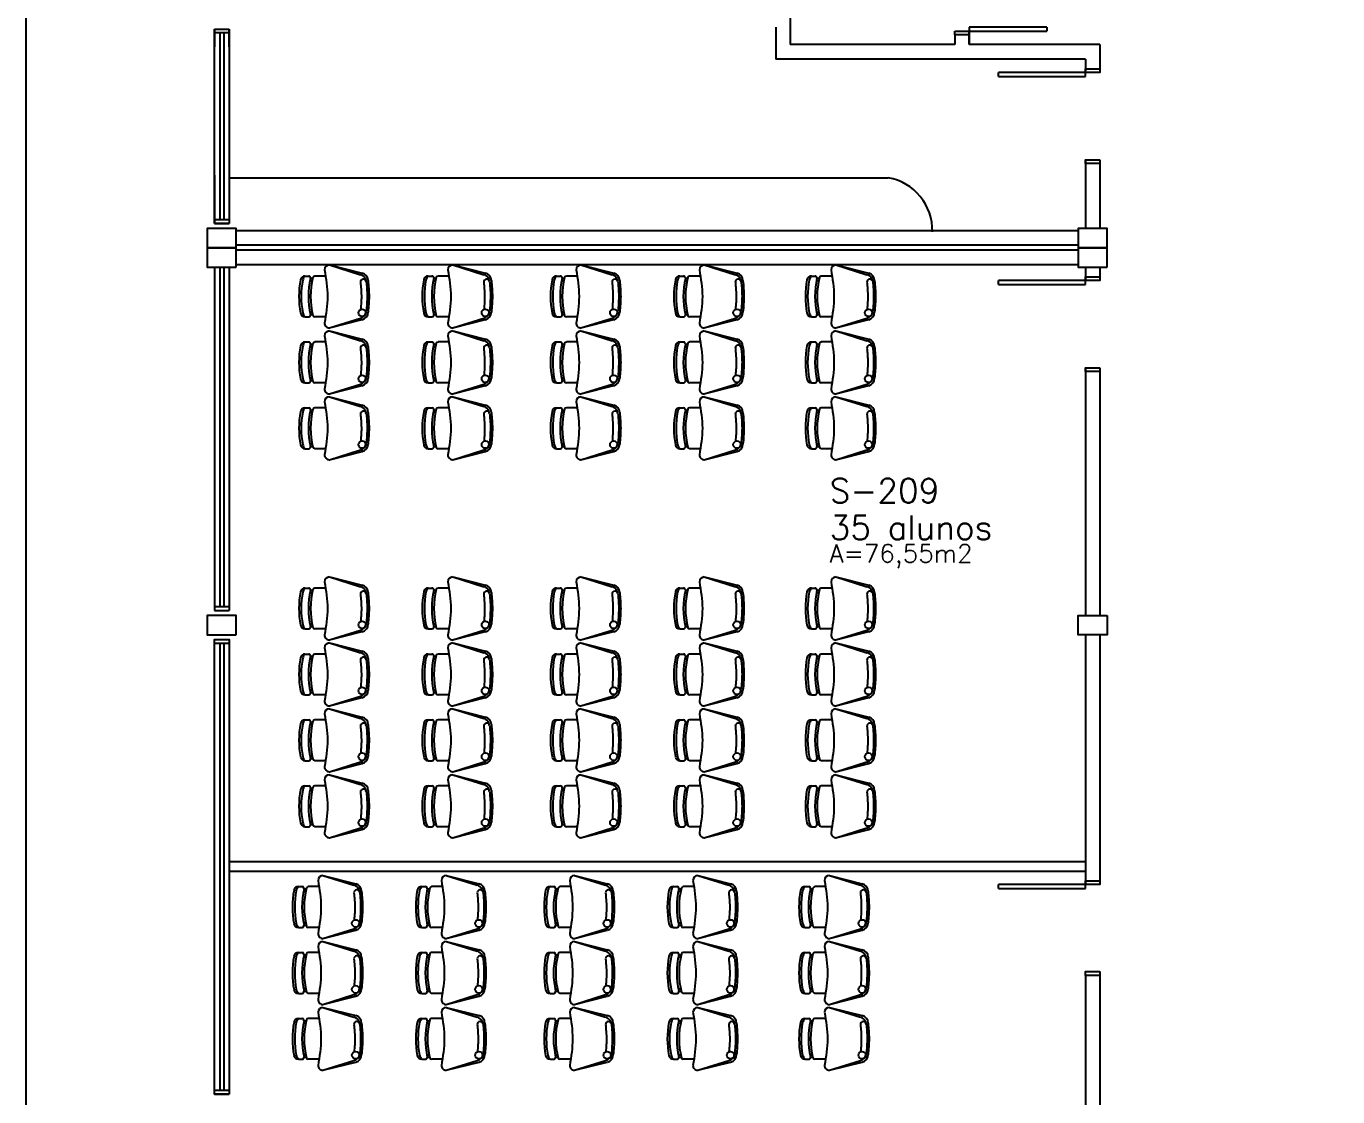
# Model space of a CAD drawing. Header units: millimetres. Extents: x 20431 to 27288, y 6147 to 13165.
# Drawn here: x 24108 to 25464, y 11368 to 12475 of the extents above; entities that cross this region are included whole.
import ezdxf

# ---------------------------------------------------------------- set-up
doc = ezdxf.new("R2010")
doc.units = ezdxf.units.MM
doc.header["$MEASUREMENT"] = 0
for name, color, linetype in [('A-Móveis', 105, 'Continuous'), ('Arqui-Aberturas', 63, 'Continuous'), ('Arqui-DivisóriaGesso', 211, 'Continuous'), ('Arqui-Louças', 30, 'Continuous'), ('Arqui-Móveis', 252, 'Continuous'), ('Arqui-Paredes', 3, 'Continuous'), ('Arqui-Pilares', 4, 'Continuous'), ('Arqui-Salas', 31, 'Continuous')]:
    doc.layers.add(name, color=color, linetype=linetype)
doc.styles.add('INDICAÇÃO AMBIENTES', font='romans.shx')

# ---------------------------------------------------------------- blocks, each defined once
blk = doc.blocks.new('A$C66E92B1C')
at = {"layer": 'A-Móveis', "linetype": 'Continuous'}
for p, q in [((0, 29.9), (8.5, 63.8)), ((0, 29.9), (10.1, 62)), ((65, 29.9), (54.9, 62)), ((65, 29.9), (56.5, 63.8)), ((11.4, 25.9), (11.4, 14.8)), ((53.6, 25.9), (53.6, 14.8)), ((11.4, 5.1), (11.4, 8.5)), ((11.4, 4.6), (11.4, 5.1)), ((13.7, 10.4), (13.7, 12.8)), ((16.1, 9.9), (16.1, 12.2)), ((48.9, 9.9), (48.9, 12.2)), ((51.3, 10.4), (51.3, 12.8)), ((53.6, 5.1), (53.6, 8.5)), ((53.6, 4.6), (53.6, 5.1))]:
    blk.add_line(p, q, dxfattribs=at)
blk.add_circle((49.4, 63.7), 3.81, dxfattribs=at)
for centre, radius, start, end in [((16.2, 61.9), 8, 90, 165.9638), ((17.8, 60), 8, 95.2634, 113.6162), ((17.7, 65), 3.01, 100.5269, 270), ((47.2, 60), 8, 14.0362, 84.7363), ((48.8, 61.9), 8, 14.0362, 90), ((17.8, 60), 8, 113.6162, 165.9638), ((5, 29.9), 5, 180, 270), ((60, 29.9), 5, 270, 0), ((13.3, 14.8), 1.87, 180, 255.887), ((51.7, 14.8), 1.87, 284.113, 0), ((13.3, 8.5), 1.87, 76.9185, 180), ((16.1, 4.6), 4.68, 180, 259.2791), ((18.5, 12.5), 10.6, 228.4224, 254.693), ((32.5, 91.1), 80.6, 255.887, 284.113), ((32.5, 91.1), 82.9, 256.9185, 283.0815), ((32.5, 91.1), 92.7, 259.2791, 280.7209), ((32.5, 91.1), 90.4, 259.2791, 280.7209), ((46.5, 12.5), 10.6, 285.307, 311.5776), ((48.9, 4.6), 4.68, 280.7209, 0), ((51.7, 8.5), 1.87, 0, 103.0815)]:
    blk.add_arc(centre, radius, start, end, dxfattribs=at)
for points in [[(16.2, 69.9), (32.5, 70.9), (48.8, 69.9)], [(5, 24.9), (32.5, 27.9), (60, 24.9)]]:
    blk.add_spline(points, degree=3, dxfattribs=at)
for points, knots in [([(17.1, 68), (19.2, 68.2), (21.3, 68.4), (25.3, 68.7), (27.2, 68.8), (30.5, 68.9), (32, 68.9), (34.8, 68.9), (36.2, 68.8), (40.5, 68.6), (43.4, 68.4), (46.8, 68.1), (47.3, 68), (47.9, 68)], [0.671451, 0.671451, 0.671451, 0.671451, 6.930704, 6.930704, 12.827172, 12.827172, 17.180097, 17.180097, 21.533022, 21.533022, 30.238872, 30.238872, 31.897634, 31.897634, 31.897634, 31.897634]), ([(17.7, 62), (20, 62.2), (22.3, 62.4), (26.4, 62.7), (28.2, 62.8), (30.8, 62.9), (31.6, 62.9), (33, 62.9), (33.4, 62.9), (34.4, 62.9), (34.9, 62.9), (36.5, 62.8), (37.5, 62.8), (40.9, 62.6), (43.4, 62.4), (46, 62.1)], [0.671451, 0.671451, 0.671451, 0.671451, 7.736362, 7.736362, 13.492102, 13.492102, 16.238019, 16.238019, 17.870689, 17.870689, 19.503359, 19.503359, 22.768699, 22.768699, 30.487114, 30.487114, 30.487114, 30.487114])]:
    blk.add_open_spline(points, degree=3, knots=knots, dxfattribs=at)

msp = doc.modelspace()

# ---------------------------------------------------------------- linework, layer by layer
at = {"layer": 'Arqui-Aberturas'}
for p, q in [((24303.1, 12270.6), (24303.1, 12471.7)), ((24318.1, 12471.7), (24318.1, 12270.6)), ((25068.1, 12469.7), (25083.1, 12469.7)), ((25068.1, 12465.7), (25068.1, 12469.7)), ((25073.1, 12469.7), (25083.1, 12469.7)), ((25083.1, 12473.7), (25083.1, 12469.7)), ((25163.1, 12473.7), (25083.1, 12473.7)), ((25083.1, 12469.7), (25083.1, 12465.7)), ((25083.1, 12469.7), (25163.1, 12469.7)), ((25163.1, 12473.7), (25163.1, 12469.7)), ((24318.1, 12467.7), (24303.1, 12467.7)), ((24308.6, 12467.7), (24308.6, 12274.6)), ((24308.6, 12462.7), (24308.6, 12453.2)), ((24312.6, 12467.7), (24312.6, 12274.6)), ((24312.6, 12462.7), (24312.6, 12453.2)), ((25083.1, 12465.7), (25068.1, 12465.7)), ((24308.6, 12419.2), (24308.6, 12407.2)), ((24312.6, 12419.2), (24312.6, 12407.2)), ((25113.1, 12422.7), (25113.1, 12426.7)), ((25203.1, 12426.7), (25113.1, 12426.7)), ((25113.1, 12422.7), (25203.1, 12422.7)), ((25203.1, 12422.7), (25203.1, 12426.7)), ((24303.1, 12270.7), (24303.1, 12341.2)), ((24308.6, 12337.2), (24308.6, 12274.7)), ((24312.6, 12337.2), (24312.6, 12274.7)), ((24318.1, 12341.2), (24318.1, 12270.7)), ((25203.1, 12336.2), (25203.1, 12332.7)), ((24303.1, 12320.7), (24303.1, 12270.6)), ((24318.1, 12320.7), (24318.1, 12270.6)), ((24308.6, 12316.7), (24308.6, 12274.6)), ((24312.6, 12316.7), (24312.6, 12274.6)), ((24318.1, 12274.7), (24303.1, 12274.7)), ((24318.1, 12274.6), (24303.1, 12274.6)), ((24303.1, 12225.7), (24303.1, 11870.7)), ((24308.6, 12225.7), (24308.6, 11874.7)), ((24312.6, 12225.7), (24312.6, 11874.7)), ((24318.1, 12225.7), (24318.1, 11870.7)), ((25113.1, 12207.7), (25113.1, 12211.7)), ((25203.1, 12211.7), (25113.1, 12211.7)), ((25113.1, 12207.7), (25203.1, 12207.7)), ((25203.1, 12207.7), (25203.1, 12211.7)), ((24318.1, 11874.7), (24303.1, 11874.7)), ((24318.1, 11836.7), (24303.1, 11836.7)), ((24308.6, 11836.7), (24308.6, 11374.7)), ((24312.6, 11836.7), (24312.6, 11374.7)), ((25113.1, 11583.5), (25113.1, 11587.5)), ((25203.1, 11587.5), (25113.1, 11587.5)), ((25113.1, 11583.5), (25203.1, 11583.5)), ((25203.1, 11583.5), (25203.1, 11587.5)), ((24318.1, 11374.7), (24303.1, 11374.7))]:
    msp.add_line(p, q, dxfattribs=at)
for points in [[(24303.1, 12470.7), (24303.1, 12453.2)], [(24318.1, 12453.2), (24318.1, 12470.7)]]:
    msp.add_lwpolyline(points, dxfattribs=at)
for points in [[(25218.1, 12430.7), (25218.1, 12426.7), (25203.1, 12426.7), (25203.1, 12430.7)], [(25218.1, 12336.7), (25218.1, 12332.7), (25203.1, 12332.7), (25203.1, 12336.7)], [(25218.1, 12215.7), (25218.1, 12211.7), (25203.1, 12211.7), (25203.1, 12215.7)], [(25218.1, 12121.7), (25218.1, 12117.7), (25203.1, 12117.7), (25203.1, 12121.7)], [(24318.1, 11370.7), (24303.1, 11370.7), (24303.1, 11840.7), (24318.1, 11840.7)], [(25218.1, 11591.5), (25218.1, 11587.5), (25203.1, 11587.5), (25203.1, 11591.5)], [(25218.1, 11497.5), (25218.1, 11493.5), (25203.1, 11493.5), (25203.1, 11497.5)]]:
    msp.add_lwpolyline(points, close=True, dxfattribs=at)
at = {"layer": 'Arqui-DivisóriaGesso'}
msp.add_lwpolyline([(24108.5, 13165.3), (26970.8, 13165.3), (26970.8, 9846), (24108.5, 9846)], close=True, dxfattribs=at)
at = {"layer": 'Arqui-Louças'}
msp.add_line((24318.1, 12318.1), (24999.3, 12318.1), dxfattribs=at)
msp.add_arc((24989.5, 12263.6), 55.4, 358.5288, 79.7634, dxfattribs=at)
at = {"layer": 'Arqui-Móveis'}
for p, q in [((24318.1, 11611.5), (25203.1, 11611.5)), ((24318.1, 11601.5), (25203.1, 11601.5))]:
    msp.add_line(p, q, dxfattribs=at)
at = {"layer": 'Arqui-Paredes'}
for p, q in [((24898.1, 12655.7), (24898.1, 12455.7)), ((24303.1, 12471.7), (24318.1, 12471.7)), ((24303.1, 12471.7), (24318.1, 12471.7)), ((24883.1, 12473.7), (24883.1, 12440.7)), ((25083.1, 12455.7), (25083.1, 12469.7)), ((25068.1, 12465.7), (25068.1, 12455.7)), ((25083.1, 12465.7), (25083.1, 12455.7)), ((25068.1, 12455.7), (24898.1, 12455.7)), ((25218.1, 12455.7), (25083.1, 12455.7)), ((25218.1, 12455.7), (25218.1, 12430.7)), ((25218.1, 12453.7), (25218.1, 12428.7)), ((25203.1, 12440.7), (24883.1, 12440.7)), ((25203.1, 12440.7), (25203.1, 12430.7)), ((25203.1, 12438.7), (25203.1, 12428.7)), ((25203.1, 12430.7), (25218.1, 12430.7)), ((25203.1, 12334.7), (25203.1, 12265.7)), ((25218.1, 12334.7), (25218.1, 12265.7)), ((25203.1, 12332.2), (25203.1, 12318.2)), ((25203.1, 12332.2), (25203.1, 12318.2)), ((25203.1, 12332.2), (25203.1, 12318.2)), ((25203.1, 12327.6), (25203.1, 12313.6)), ((25218.1, 12332.2), (25218.1, 12318.2)), ((25218.1, 12332.2), (25218.1, 12318.2)), ((25218.1, 12332.2), (25218.1, 12318.2)), ((25218.1, 12327.6), (25218.1, 12313.6)), ((24303.1, 12270.7), (24318.1, 12270.7)), ((24303.1, 12270.6), (24318.1, 12270.6)), ((25195.6, 12263.2), (24325.6, 12263.2)), ((25195.6, 12248.2), (24325.6, 12248.2)), ((25195.6, 12243.2), (24325.6, 12243.2)), ((25195.6, 12228.2), (24325.6, 12228.2)), ((25203.1, 12225.7), (25203.1, 12211.7)), ((25218.1, 12225.7), (25218.1, 12211.7)), ((25203.1, 12215.7), (25218.1, 12215.7)), ((25203.1, 12121.7), (25203.1, 11865.7)), ((25218.1, 12121.7), (25218.1, 11865.7)), ((24303.1, 11870.7), (24318.1, 11870.7)), ((24303.1, 11870.7), (24318.1, 11870.7)), ((24303.1, 11840.7), (24318.1, 11840.7)), ((24303.1, 11840.7), (24318.1, 11840.7)), ((25203.1, 11845.7), (25203.1, 11601.5)), ((25218.1, 11845.7), (25218.1, 11591.5)), ((25203.1, 11601.5), (25203.1, 11587.5)), ((25203.1, 11591.5), (25218.1, 11591.5)), ((25218.1, 11601.5), (25218.1, 11587.5)), ((25203.1, 11493.5), (25203.1, 10979.8)), ((25218.1, 11493.5), (25218.1, 10969.8)), ((24303.1, 11370.7), (24318.1, 11370.7))]:
    msp.add_line(p, q, dxfattribs=at)
for points in [[(24318.1, 12270.7), (24303.1, 12270.7)], [(24318.1, 12270.6), (24303.1, 12270.6)], [(24318.1, 11370.7), (24303.1, 11370.7)]]:
    msp.add_lwpolyline(points, dxfattribs=at)
at = {"layer": 'Arqui-Pilares'}
for points in [[(24325.6, 12245.7), (24325.6, 12265.7), (24295.6, 12265.7), (24295.6, 12245.7)], [(25225.6, 12245.7), (25225.6, 12265.7), (25195.6, 12265.7), (25195.6, 12245.7)], [(24325.6, 12225.7), (24325.6, 12245.7), (24295.6, 12245.7), (24295.6, 12225.7)], [(25225.6, 12225.7), (25225.6, 12245.7), (25195.6, 12245.7), (25195.6, 12225.7)], [(24325.6, 11845.7), (24325.6, 11865.7), (24295.6, 11865.7), (24295.6, 11845.7)], [(25225.6, 11865.7), (25225.6, 11845.7), (25195.6, 11845.7), (25195.6, 11865.7)]]:
    msp.add_lwpolyline(points, close=True, dxfattribs=at)

# ---------------------------------------------------------------- block references
at = {"layer": 'Arqui-Móveis', "rotation": 270}
for p in [(24391.9, 12227.9), (24519.3, 12227.9), (24651.9, 12227.9), (24779.3, 12227.9), (24915.3, 12227.9), (24391.9, 12159.7), (24519.3, 12159.7), (24651.9, 12159.7), (24779.3, 12159.7), (24915.3, 12159.7), (24391.9, 12091.6), (24519.3, 12091.6), (24651.9, 12091.6), (24779.3, 12091.6), (24915.3, 12091.6), (24391.9, 11905.4), (24519.3, 11905.4), (24651.9, 11905.4), (24779.3, 11905.4), (24915.3, 11905.4), (24391.9, 11837.2), (24519.3, 11837.2), (24651.9, 11837.2), (24779.3, 11837.2), (24915.3, 11837.2), (24391.9, 11769.1), (24519.3, 11769.1), (24651.9, 11769.1), (24779.3, 11769.1), (24915.3, 11769.1), (24391.9, 11700.9), (24519.3, 11700.9), (24651.9, 11700.9), (24779.3, 11700.9), (24915.3, 11700.9), (24385.2, 11596.8), (24512.6, 11596.8), (24645.2, 11596.8), (24772.6, 11596.8), (24908.6, 11596.8), (24385.2, 11528.6), (24512.6, 11528.6), (24645.2, 11528.6), (24772.6, 11528.6), (24908.6, 11528.6), (24385.2, 11460.5), (24512.6, 11460.5), (24645.2, 11460.5), (24772.6, 11460.5), (24908.6, 11460.5)]:
    msp.add_blockref('A$C66E92B1C', p, dxfattribs=at)

# ---------------------------------------------------------------- texts
at = {"layer": 'Arqui-Salas', "color": 2, "linetype": 'Continuous', "style": 'INDICAÇÃO AMBIENTES'}
msp.add_text('S-209', height=25, dxfattribs=at).set_placement((24938.7, 11982.1))
at = {"layer": 'Arqui-Salas', "linetype": 'Continuous', "style": 'INDICAÇÃO AMBIENTES'}
for s, height, p in [('35 alunos', 25, (24938.7, 11944.1)), ('A=76,55m2', 18.75, (24938.7, 11920.4))]:
    msp.add_text(s, height=height, dxfattribs=at).set_placement(p)

doc.saveas('drawing.dxf')
